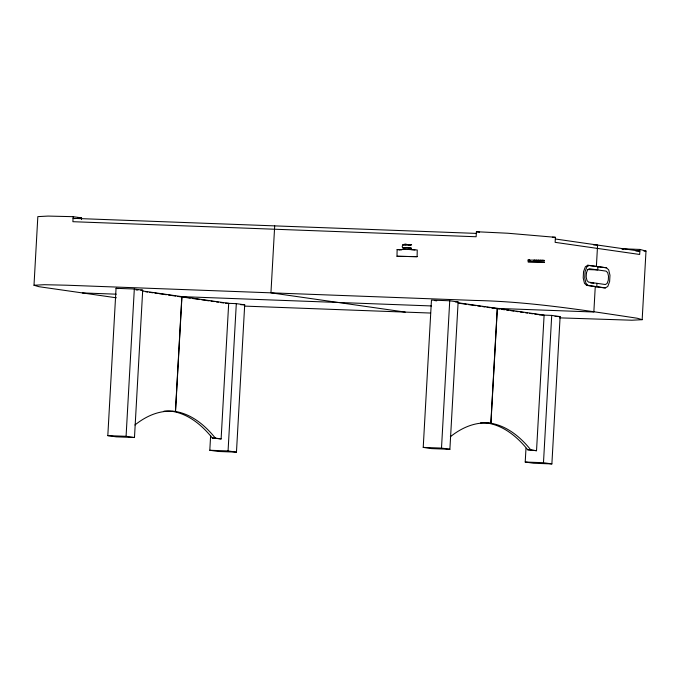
<?xml version="1.0" encoding="UTF-8"?>
<svg xmlns="http://www.w3.org/2000/svg" width="680" height="680" viewBox="0 0 680 680"><rect width="100%" height="100%" fill="white"/><g stroke="black" fill="none" stroke-linecap="round" stroke-linejoin="round"><path stroke-width="1.02" d="M409.368 249.534L417.24 249.976L417.112 256.683L396.993 256.275L397.12 249.569L407.422 249.399M403.784 248.149C399.772 247.027 404.107 242.573 407.218 244.571M116.391 297.806L38.947 286.697L34 285.251L37.834 216.623L48.076 216.078L73.168 216.673L81.558 217.88L81.464 219.555M73.168 216.673L72.888 221.697L476.127 236.75L476.408 231.727L507.866 233.24L555.415 237.32L555.135 242.344L639.667 254.464L639.948 249.441L621.673 248.761L623.475 249.288M107.814 435.633L116.05 288.32L134.317 289L142.706 290.207L134.478 437.521L116.204 436.832L107.814 435.633L126.081 436.313L134.478 437.521M126.081 436.313L134.317 289M181.84 296.633L175.423 411.485A254.592 106.701 -87.9 0 1 215.347 438.115L221.119 438.94L228.692 303.348L142.383 290.972M134.929 424.991A254.592 106.701 -87.9 0 1 175.533 411.502L181.951 296.642M225.65 303.238L236.308 303.637L244.698 304.835L236.462 452.149L218.195 451.469L209.805 450.262L210.63 435.429M236.462 452.149L228.072 450.942L236.308 303.637M274.695 225.879L270.946 292.833L405.212 312.094M423.224 447.406L431.46 300.093L449.735 300.781L458.125 301.979L449.888 449.293L431.622 448.604L423.224 447.406L441.498 448.086L449.888 449.293M441.498 448.086L449.735 300.781M497.258 308.405L490.833 423.266A254.592 106.701 -87.9 0 1 530.765 449.888L536.529 450.712L544.111 315.12L457.802 302.745M450.338 436.764A254.592 106.701 -87.9 0 1 490.943 423.274L497.361 308.414M539.163 314.942L551.718 315.409L560.116 316.608L551.88 463.921L533.604 463.241L525.215 462.035L525.988 448.256M551.88 463.921L543.481 462.714L551.718 315.409M596.972 283.322L596.785 286.671L595.263 286.611L593.844 312.01L491.963 308.21M559.555 317.857L631.924 320.221L642.167 319.685L646 251.048L639.948 249.441M587.775 265.293L585.387 266.738L583.55 271.626L583.202 277.942L584.46 283.271L586.653 285.379L603.874 287.852L605.395 287.903L607.784 286.458L609.62 281.571L609.977 275.255L608.711 269.926L606.526 267.818L587.775 265.293L606.526 267.818M589.296 265.344L586.908 266.798L585.072 271.685L584.723 278.001L585.981 283.33L588.174 285.438L605.395 287.903M402.534 248.004L404.515 247.945M410.567 248.2L409.708 248.047M396.993 256.275L417.112 256.683M403.911 247.962L403.478 248.064M643.952 251.158L646 251.048M34 285.251L44.242 284.707L66.921 285.218L474.971 300.45C529.508 301.554 583.389 310.106 637.211 318.231L642.167 319.685M529.601 260.117L527.765 260.168L529.414 260.27M542.7 260.491L544.535 260.449L541.705 260.287M409.64 244.894L411.621 244.834L409.02 244.664M410.159 248.276L411.553 248.183L408.96 248.013M408.867 244.902L410.779 244.817L408.144 244.63M403.937 247.911L405.288 247.936M528.989 260.1L534.344 260.125M541.442 260.508L543.312 260.508M541.935 260.525L537.957 260.491M407.975 244.894L409.275 244.936M404.889 247.902L406.181 247.945M405.348 249.45L399.415 249.62L401.557 249.866M540.167 260.525L535.95 260.474M534.174 260.108L536.35 260.142M408.17 244.927L405.841 244.885M405.986 247.911L407.159 247.928M536.333 260.151L538.517 260.185M533.783 260.431L535.967 260.457M77.435 217.787L81.558 217.88M408.382 244.604L403.444 244.673L406.079 244.859M407.133 247.953L408.323 247.953M407.371 249.483L410.023 249.458M538.313 260.194L540.524 260.236M540.149 260.236L543.515 260.346M408.085 247.979L409.394 247.996M476.315 233.401L73.075 218.348L75.166 218.654M552.373 237.201L555.415 237.32M593.529 244.902L597.584 245.055L596.385 266.526L597.907 266.585L597.72 269.935L587.409 269.543M635.792 250.963L639.854 251.115L555.322 238.995M590.784 283.093L593.878 283.212M586.653 285.379L588.174 285.438M136.051 289.96L137.955 290.028M140.811 290.139L142.706 290.207M455.269 301.877L458.125 301.979M82.322 292.918L116.28 294.185M177.828 296.488L431.469 305.949M240.644 304.691L244.698 304.835M555.042 316.421L560.116 316.608M244.528 306.102L430.584 313.047M175.533 411.502L172.38 411.375A254.592 106.701 -87.9 0 1 212.304 438.005L221.119 438.94M490.943 423.274L487.789 423.147A254.592 106.701 -87.9 0 1 527.714 449.777L536.529 450.712M212.304 438.005L215.347 438.115M527.714 449.777L530.765 449.888M209.805 450.262L228.072 450.942M525.215 462.035L543.481 462.714M528.785 260.27L530.077 260.329M405.203 244.825L402.602 244.655M411.23 249.602L414.945 249.925M399.891 249.9L397.12 249.569M476.408 231.727L479.553 232.177M458.923 303.229L466.208 304.274M468.29 304.572L475.575 305.618M477.658 305.915L480.785 306.365M482.868 306.663L484.95 306.96M487.033 307.258L490.152 307.708M492.235 308.006L499.417 309.034M501.5 309.332L504.619 309.782M506.702 310.08L508.785 310.377M510.867 310.675L513.995 311.125M516.077 311.423L518.16 311.721M520.242 312.026L523.362 312.469M525.444 312.766L527.527 313.072M529.61 313.37L532.737 313.811M534.82 314.118L537.939 314.56M434.613 300.543L436.704 300.849M145.588 291.754L147.67 292.051M149.753 292.349L152.881 292.8M154.964 293.097L157.046 293.394M159.129 293.692L166.413 294.738M168.495 295.035L175.78 296.08M178.797 296.514L180.88 296.811M182.963 297.109L190.247 298.154M192.329 298.46L199.623 299.506M201.705 299.803L208.989 300.849M211.072 301.147L214.2 301.597M216.282 301.894L218.365 302.192M220.448 302.49L223.567 302.94M116.05 288.32L118.15 288.626M480.462 422.875A254.592 106.701 -87.9 0 1 487.9 423.164M163.99 411.162A254.592 106.701 -87.9 0 1 172.482 411.392M586.415 272.969L586.177 277.108L587.01 280.602L588.582 282.124L605.361 284.529L607.078 283.483L608.285 280.279L608.515 276.148L607.69 272.654L606.11 271.133L589.331 268.727L587.613 269.773L586.415 272.969M528.079 261.808L544.51 262.123L528.079 261.808"/></g></svg>
